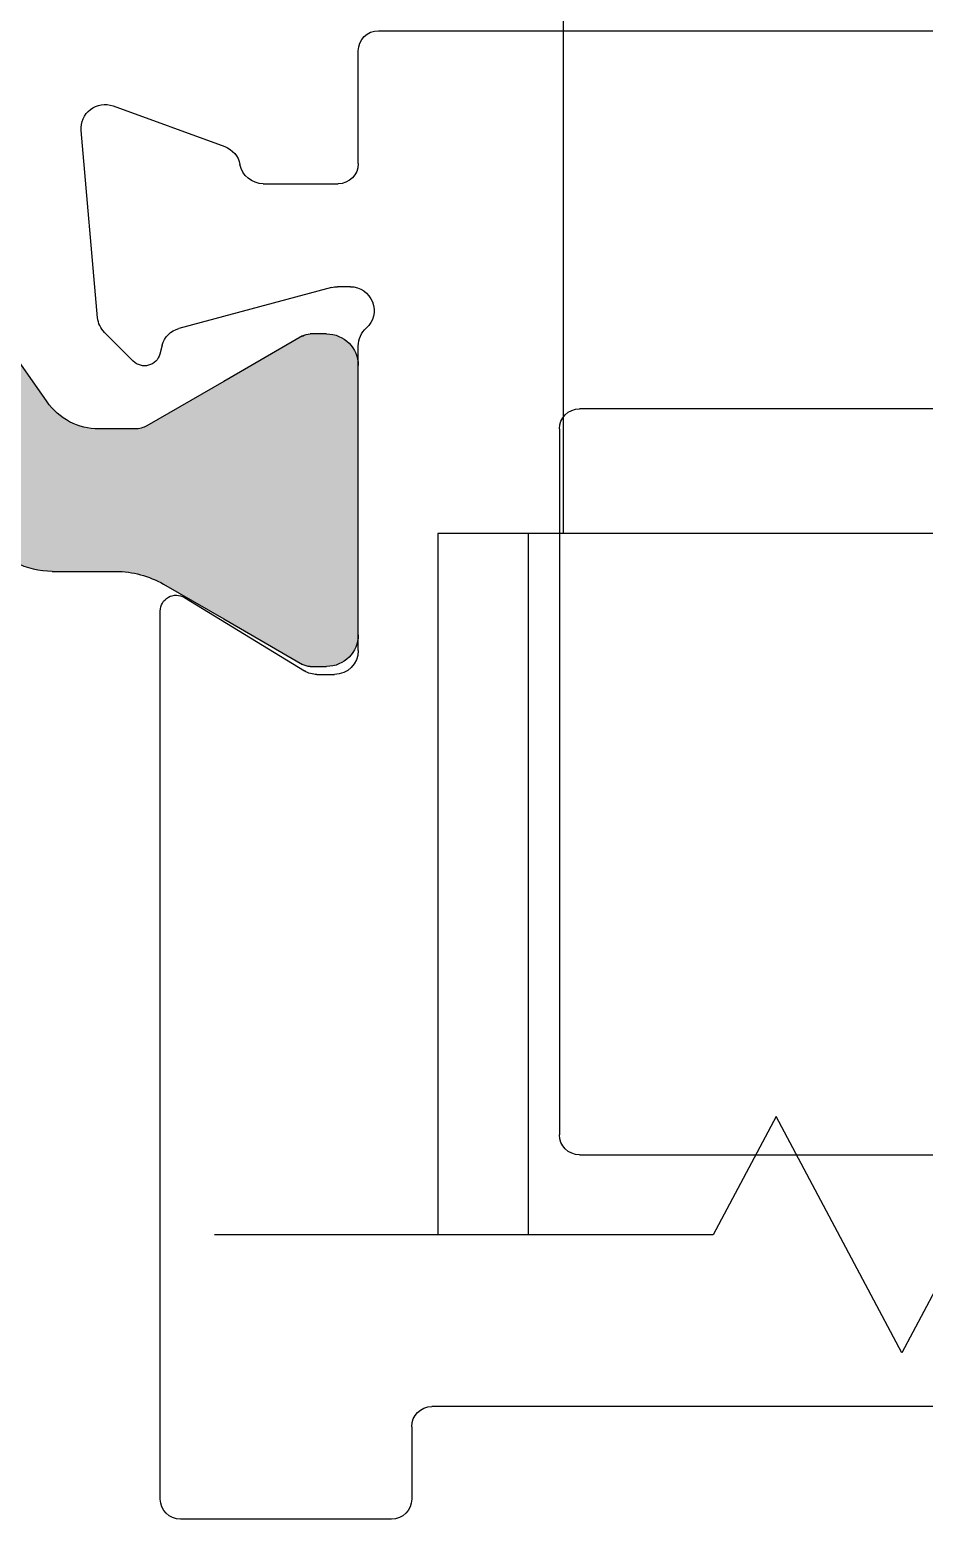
# Model space of a CAD drawing. Extents: x -82 to 113, y -82 to 93.
# Drawn here: x 18.727 to 19.171, y 87.177 to 87.918 of the extents above; entities that cross this region are included whole.
import ezdxf

# ---------------------------------------------------------------- set-up
doc = ezdxf.new("R2010")
doc.units = 0
doc.header["$MEASUREMENT"] = 0
doc.layers.get('0').update_dxf_attribs({"linetype": 'CONTINUOUS'})
for name, color, linetype in [('HANDLE_SET', 7, 'CONTINUOUS'), ('I-Strut', 7, 'CONTINUOUS'), ('INERTIA', 7, 'CONTINUOUS'), ('VENT', 5, 'CONTINUOUS')]:
    doc.layers.add(name, color=color, linetype=linetype)

# ---------------------------------------------------------------- blocks, each defined once
blk = doc.blocks.new('FGSFG FG')
at = {"layer": 'HANDLE_SET', "color": 7}
blk.add_line((-67.33219, 44.74864), (-67.33219, 43.99864), dxfattribs=at)
at = {"layer": 'INERTIA', "color": 7}
for p, q in [((-67.53166, 45.0972), (-67.50041, 45.15594)), ((-67.50041, 45.15594), (-67.4379, 45.03846)), ((-67.4379, 45.03846), (-67.40665, 45.0972)), ((-67.40665, 45.0972), (-67.15869, 45.0972)), ((-67.31469, 44.74864), (-67.31469, 45.0972)), ((-67.26969, 44.74864), (-67.26969, 45.0972)), ((-67.72469, 44.74864), (-67.26969, 44.74864))]:
    blk.add_line(p, q, dxfattribs=at)
blk = doc.blocks.new('3203-1_Sash_Component')
for p, q in [((1.31899, 3.06398), (0.3, 3.06398)), ((1.32899, 2.99791), (1.32899, 3.05398)), ((1.45091, 3.02658), (1.39538, 3.00636)), ((1.45859, 2.92133), (1.46672, 3.01446)), ((1.37623, 2.98791), (1.33899, 2.98791)), ((1.33293, 2.93673), (1.33925, 2.93673)), ((1.34231, 2.93633), (1.41814, 2.91602)), ((1.44086, 2.89969), (1.45517, 2.91401)), ((1.32902, 2.75579), (1.329, 2.90732)), ((1.42649, 2.90767), (1.42768, 2.90322)), ((0.072, 2.87599), (1.219, 2.87599)), ((1.229, 2.86599), (1.229, 2.51515)), ((1.41546, 2.7822), (1.35569, 2.74571)), ((1.42744, 2.33398), (1.42744, 2.77548)), ((1.34954, 2.74398), (1.34083, 2.74398)), ((1.219, 2.50515), (0.072, 2.50498)), ((0.72224, 2.37998), (1.29244, 2.37998)), ((1.30244, 2.36998), (1.30244, 2.33398)), ((1.31244, 2.32398), (1.41744, 2.32398))]:
    blk.add_line(p, q)
for centre, radius, start, end in [((1.31899, 3.05398), 0.01, 0, 90), ((1.45496, 3.01548), 0.01181, 355.00863, 110.00863), ((1.39942, 2.99526), 0.01181, 110.00863, 169.10434), ((1.33899, 2.99791), 0.01, 180.00863, 270.00863), ((1.37622, 2.99972), 0.01181, 270.00863, 349.10434), ((1.33293, 2.92492), 0.01181, 90.00863, 228.19831), ((1.33925, 2.92492), 0.01181, 75.00863, 90.00863), ((1.44682, 2.92236), 0.01181, 315.00863, 355.00863), ((1.31719, 2.90731), 0.01181, 0.00863, 48.19831), ((1.41508, 2.90462), 0.01181, 15.00863, 75.00863), ((1.43529, 2.90525), 0.00787, 195.00863, 315.00863), ((1.219, 2.86599), 0.01, 0, 90), ((1.41956, 2.77548), 0.00787, 0.00863, 121.40863), ((1.34083, 2.75579), 0.01181, 180.00863, 270.00863), ((1.34954, 2.75579), 0.01181, 270.00863, 301.40863), ((1.219, 2.51515), 0.01, 270.00847, 360), ((1.29244, 2.36998), 0.01, 0, 90), ((1.31244, 2.33398), 0.01, 180, 270), ((1.41744, 2.33398), 0.01, 270, 360)]:
    blk.add_arc(centre, radius, start, end)
blk = doc.blocks.new('25198-18.6mmX6.0mm_Std_I-Strut')
at = {"layer": 'I-Strut'}
h = blk.add_hatch(color=256, dxfattribs=at)
h.dxf.hatch_style = 1
h.paths.add_polyline_path([(0.14161, -0.00504, 0.244698), (0.13193, 0), (-0.13193, 0, 0.244698), (-0.14161, -0.00504), (-0.21138, -0.10468, -0.244698), (-0.23718, -0.11811), (-0.25516, -0.11811, -0.131652), (-0.26107, -0.11653), (-0.29921, -0.09451), (-0.33833, -0.07192, 0.131652), (-0.34227, -0.07087), (-0.35039, -0.07087, 0.414214), (-0.36614, -0.08661), (-0.36614, -0.1063), (-0.36614, -0.20079), (-0.36614, -0.22047, 0.414214), (-0.35039, -0.23622), (-0.34227, -0.23622, 0.131652), (-0.33833, -0.23517), (-0.29921, -0.21258), (-0.26929, -0.19531, -0.131652), (-0.24567, -0.18898), (-0.214, -0.18898, 0.244698), (-0.18175, -0.17219), (-0.11705, -0.07978, -0.244698), (-0.0848, -0.06299), (0.0848, -0.06299, -0.244698), (0.11705, -0.07978), (0.18175, -0.17219, 0.244698), (0.214, -0.18898), (0.24567, -0.18898, -0.131652), (0.26929, -0.19531), (0.33833, -0.23517, 0.131652), (0.34227, -0.23622), (0.35039, -0.23622, 0.414214), (0.36614, -0.22047), (0.36614, -0.20079), (0.36614, -0.1063), (0.36614, -0.08661, 0.414214), (0.35039, -0.07087), (0.34227, -0.07087, 0.131652), (0.33833, -0.07192), (0.26107, -0.11653, -0.131652), (0.25516, -0.11811), (0.23718, -0.11811, -0.244698), (0.21138, -0.10468)])
for p, q in [((-0.13193, 0), (0.13193, 0)), ((-0.21138, -0.10468), (-0.14161, -0.00504)), ((0.14161, -0.00504), (0.21138, -0.10468)), ((0.0848, -0.06299), (-0.0848, -0.06299)), ((-0.35039, -0.07087), (-0.34227, -0.07087)), ((-0.33833, -0.07192), (-0.29921, -0.09451)), ((0.26107, -0.11653), (0.33833, -0.07192)), ((0.34227, -0.07087), (0.35039, -0.07087)), ((-0.11705, -0.07978), (-0.18175, -0.17219)), ((0.18175, -0.17219), (0.11705, -0.07978)), ((-0.36614, -0.1063), (-0.36614, -0.08661)), ((0.36614, -0.08661), (0.36614, -0.1063)), ((-0.29921, -0.09451), (-0.26107, -0.11653)), ((-0.36614, -0.20079), (-0.36614, -0.1063)), ((0.36614, -0.1063), (0.36614, -0.20079)), ((-0.25516, -0.11811), (-0.23718, -0.11811)), ((0.23718, -0.11811), (0.25516, -0.11811)), ((-0.214, -0.18898), (-0.24567, -0.18898)), ((0.24567, -0.18898), (0.214, -0.18898)), ((-0.26929, -0.19531), (-0.29921, -0.21258)), ((0.33833, -0.23517), (0.26929, -0.19531)), ((-0.36614, -0.22047), (-0.36614, -0.20079)), ((0.36614, -0.20079), (0.36614, -0.22047)), ((-0.29921, -0.21258), (-0.33833, -0.23517)), ((-0.34227, -0.23622), (-0.35039, -0.23622)), ((0.35039, -0.23622), (0.34227, -0.23622))]:
    blk.add_line(p, q, dxfattribs=at)
for centre, radius, start, end in [((-0.13193, -0.01181), 0.01181, 90, 145), ((0.13193, -0.01181), 0.01181, 35, 90), ((-0.0848, -0.10236), 0.03937, 90, 145), ((0.0848, -0.10236), 0.03937, 35, 90), ((-0.35039, -0.08661), 0.01575, 90, 180), ((-0.34227, -0.07874), 0.00787, 60, 90), ((0.34227, -0.07874), 0.00787, 90, 120), ((0.35039, -0.08661), 0.01575, 360, 90), ((-0.23718, -0.08661), 0.0315, 270, 325), ((0.23718, -0.08661), 0.0315, 215, 270), ((-0.25516, -0.1063), 0.01181, 240, 270), ((0.25516, -0.1063), 0.01181, 270, 300), ((-0.214, -0.14961), 0.03937, 270, 325), ((0.214, -0.14961), 0.03937, 215, 270), ((-0.24567, -0.23622), 0.04724, 90, 120), ((0.24567, -0.23622), 0.04724, 60, 90), ((-0.35039, -0.22047), 0.01575, 180, 270), ((0.35039, -0.22047), 0.01575, 270, 0), ((-0.34227, -0.22835), 0.00787, 270, 300), ((0.34227, -0.22835), 0.00787, 240, 270)]:
    blk.add_arc(centre, radius, start, end, dxfattribs=at)
blk = doc.blocks.new('3203_Sash_Assembly')
for name, p in [('3203-1_Sash_Component', (0, 0)), ('25198-18.6mmX6.0mm_Std_I-Strut', (1.69513, 2.98414))]:
    blk.add_blockref(name, p)

msp = doc.modelspace()

# ---------------------------------------------------------------- block references
at = {"layer": 'INERTIA', "color": 7, "rotation": 179.9999999994975}
msp.add_blockref('FGSFG FG', (-48.34009, 132.41612), dxfattribs=at)
at = {"layer": 'VENT', "xscale": -1, "rotation": 359.9999999994975}
msp.add_blockref('3203_Sash_Assembly', (20.2191, 84.85349), dxfattribs=at)

doc.saveas('drawing.dxf')
